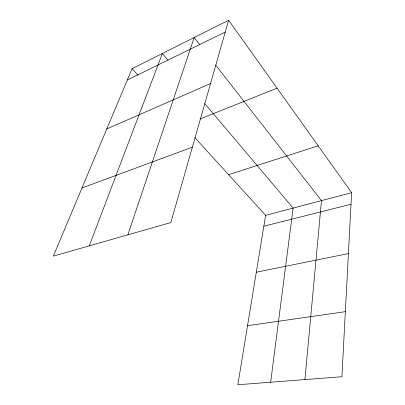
<?xml version="1.0" encoding="UTF-8"?>
<svg xmlns="http://www.w3.org/2000/svg" width="405" height="405" viewBox="0 0 405 405"><rect width="100%" height="100%" fill="white"/><g stroke="black" fill="none" stroke-linecap="round" stroke-linejoin="round"><path stroke-width="0.61" d="M228.633 20.25L170.864 222.548L53.379 256.107L132.07 68.688L228.633 20.25L351.621 192.679L341.916 376.726L237.856 384.75L265.634 215.339L194.835 137.604M304.925 379.581L321.479 200.622L215.688 65.094M270.646 382.224L293.129 208.094L204.788 103.645M127.879 234.824L194.172 37.533L199.938 44.92M89.262 245.86L162.37 53.49L168.024 60.173M127.317 80.008L225.266 32.025M106.783 128.922L210.559 83.541M199.989 119.014L277.076 88.163M81.977 187.991L192.39 147.172M228.592 174.671L318.188 145.805M265.634 215.339L351.621 192.679M263.852 226.218L351.013 204.257M256.309 272.216L348.411 253.586M247.536 325.701L345.349 311.678M132.07 68.688L137.983 75.178"/></g></svg>
